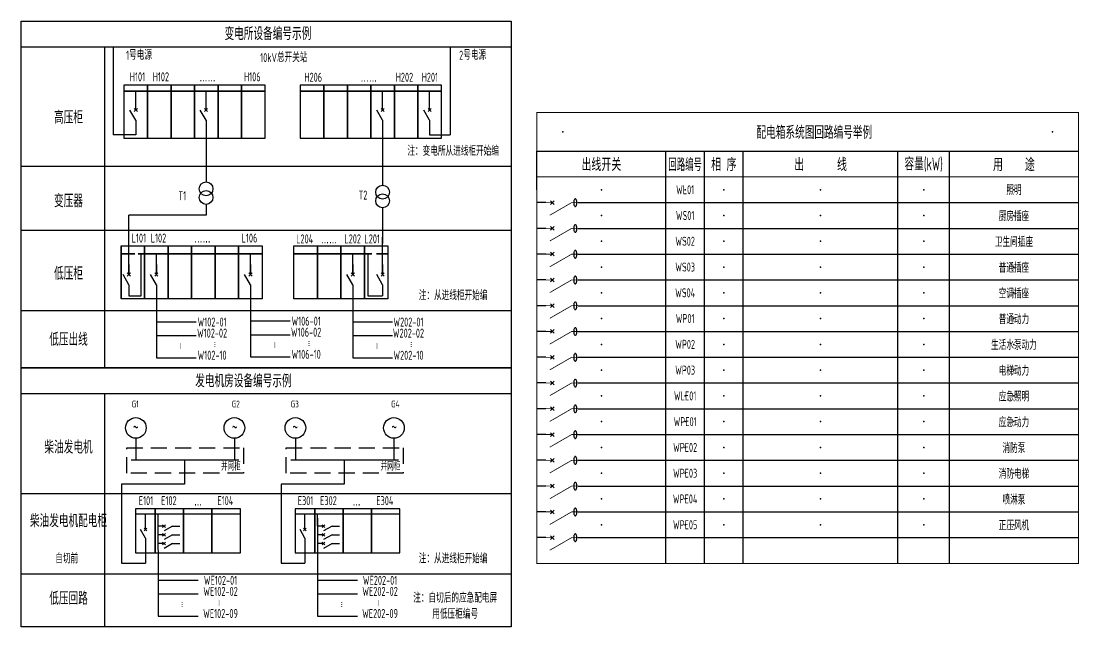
# Model space of a CAD drawing. Header units: millimetres. Extents: x -714894 to -19295, y 3400 to 234118.
# Drawn here: x -607345 to -566327, y 181895 to 205400 of the extents above; entities that cross this region are included whole.
import ezdxf
from ezdxf.enums import TextEntityAlignment as Align

# ---------------------------------------------------------------- set-up
doc = ezdxf.new("R2010")
doc.units = ezdxf.units.MM
doc.header["$LTSCALE"] = 500
doc.linetypes.add('HIDDEN', pattern=[0.375, 0.25, -0.125])
for name, color, linetype in [('0E-SY-L', 7, 'Continuous'), ('E-POWR-DEVC', 3, 'Continuous'), ('E-POWR-EQPM', 3, 'Continuous'), ('E-UNIV-AB', 10, 'Continuous'), ('E-UNIV-DIAG', 2, 'Continuous'), ('E-UNIV-NOTE', 6, 'Continuous'), ('E-UNIV-WIRE', 4, 'Continuous')]:
    doc.layers.add(name, color=color, linetype=linetype)
doc.styles.get("Standard").update_dxf_attribs({"font": '', "width": 0.7})
doc.styles.add('TH-STYLE3', font='tssdeng.shx', dxfattribs={"width": 0.65, "bigfont": 'tssdchn.shx'})
doc.styles.get('Standard').set_extended_font_data('SimSun')

# ---------------------------------------------------------------- blocks, each defined once
blk = doc.blocks.new('E-BQR101')
at = {"color": 3}
for p, q in [((-0.71, -3.21), (0.71, -1.79)), ((-0.71, -1.79), (0.71, -3.21))]:
    blk.add_line(p, q, dxfattribs=at)
at = {"color": 3, "const_width": 0.3}
for points in [[(0, 0), (0, -2.5)], [(0, -10), (-4.91, -1.5)], [(0, -10), (0, -12.5)]]:
    blk.add_lwpolyline(points, dxfattribs=at)
at = {"color": 3}
blk.add_lwpolyline([(-1.52, -11.39, 0.197687), (-1.44, -11.59, 0.098837), (-1.08, -11.83, 0.056196), (-0.64, -11.95, 0.042901), (-0.04, -12.01, 0.042901), (0.56, -11.95, 0.056196), (1.01, -11.83, 0.098837), (1.36, -11.59, 0.197687), (1.44, -11.39, 0.197687), (1.36, -11.19, 0.098837), (1.01, -10.95, 0.056196), (0.56, -10.82, 0.042901), (-0.04, -10.77, 0.042901), (-0.64, -10.82, 0.056196), (-1.08, -10.95, 0.098837), (-1.44, -11.19, 0.197687)], format="xyb", close=True, dxfattribs=at)
at = {"layer": 'E-UNIV-AB', "width": 0.6, "flags": 9}
blk.add_attdef('QR', text='', height=3.99, dxfattribs=at).set_placement((5, -4.95), align=Align.MIDDLE)

msp = doc.modelspace()

# ---------------------------------------------------------------- linework, layer by layer
msp.add_line((-587344.54, 198858.34), (-587344.54, 200358.34))
for p in [(-586344.54, 201108.34), (-576263.31, 201108.34), (-567344.54, 201108.34), (-584844.54, 198858.34), (-581594.54, 198858.34), (-580094.54, 198858.34), (-576344.54, 198858.34), (-572344.54, 198858.34), (-568844.54, 198858.34), (-584844.54, 197858.34), (-581594.54, 197858.34), (-580094.54, 197858.34), (-576344.54, 197858.34), (-572344.54, 197858.34), (-568844.54, 197858.34), (-584844.54, 196858.34), (-581594.54, 196858.34), (-580094.54, 196858.34), (-576344.54, 196858.34), (-572344.54, 196858.34), (-568844.54, 196858.34), (-584844.54, 195858.34), (-581594.54, 195858.34), (-580094.54, 195858.34), (-576344.54, 195858.34), (-572344.54, 195858.34), (-568844.54, 195858.34), (-584844.54, 194858.34), (-581594.54, 194858.34), (-580094.54, 194858.34), (-576344.54, 194858.34), (-572344.54, 194858.34), (-568844.54, 194858.34), (-584844.54, 193858.34), (-581594.54, 193858.34), (-580094.54, 193858.34), (-576344.54, 193858.34), (-572344.54, 193858.34), (-568844.54, 193858.34), (-584844.54, 192858.34), (-581594.54, 192858.34), (-580094.54, 192858.34), (-576344.54, 192858.34), (-572344.54, 192858.34), (-568844.54, 192858.34), (-584844.54, 191858.34), (-581594.54, 191858.34), (-580094.54, 191858.34), (-576344.54, 191858.34), (-572344.54, 191858.34), (-568844.54, 191858.34), (-584844.54, 190858.34), (-581594.54, 190858.34), (-580094.54, 190858.34), (-576344.54, 190858.34), (-572344.54, 190858.34), (-568844.54, 190858.34), (-584844.54, 189858.34), (-581594.54, 189858.34), (-580094.54, 189858.34), (-576344.54, 189858.34), (-572344.54, 189858.34), (-568844.54, 189858.34), (-584844.54, 188858.34), (-581594.54, 188858.34), (-580094.54, 188858.34), (-576344.54, 188858.34), (-572344.54, 188858.34), (-568844.54, 188858.34), (-584844.54, 187858.34), (-581594.54, 187858.34), (-580094.54, 187858.34), (-576344.54, 187858.34), (-572344.54, 187858.34), (-568844.54, 187858.34), (-584844.54, 186858.34), (-581594.54, 186858.34), (-580094.54, 186858.34), (-576344.54, 186858.34), (-572344.54, 186858.34), (-568844.54, 186858.34), (-584844.54, 185858.34), (-581594.54, 185858.34), (-580094.54, 185858.34), (-576344.54, 185858.34), (-572344.54, 185858.34), (-568844.54, 185858.34)]:
    msp.add_point(p)
at = {"layer": '0E-SY-L', "color": 3, "ltscale": 1.5}
for p, q in [((-593326.87, 201552.46), (-593326.87, 199029.27)), ((-593326.87, 198161.16), (-593326.87, 196776.58)), ((-593326.87, 195569.96), (-593326.87, 197012.73)), ((-594486.17, 195569.96), (-594486.17, 196371.77)), ((-593901.68, 196371.77), (-593901.68, 194739.77)), ((-594486.17, 195169.96), (-594486.17, 192337.57)), ((-593326.87, 195169.96), (-593326.87, 194739.77)), ((-593901.68, 194739.77), (-593326.87, 194739.77)), ((-594486.17, 193734.9), (-592938.8, 193734.9)), ((-594486.17, 193195.99), (-592938.8, 193195.99)), ((-594486.17, 192337.57), (-592938.8, 192337.57))]:
    msp.add_line(p, q, dxfattribs=at)
at = {"layer": '0E-SY-L', "ltscale": 1.5}
for p, q in [((-594486.17, 195953.93), (-594486.17, 195569.96)), ((-593326.87, 195953.93), (-593326.87, 195569.96))]:
    msp.add_line(p, q, dxfattribs=at)
at = {"layer": '0E-SY-L'}
for p, q in [((-602896.19, 189215.46), (-602896.19, 188369.6)), ((-599075.2, 189215.46), (-599075.2, 188369.6)), ((-596709.79, 189215.46), (-596709.79, 188369.6)), ((-592888.8, 189215.46), (-592888.8, 188369.6))]:
    msp.add_line(p, q, dxfattribs=at)
at = {"layer": '0E-SY-L', "color": 3, "ltscale": 1.5, "const_width": 64}
for points in [[(-596765.84, 196371.77), (-593741.14, 196371.77)], [(-593574.3, 196371.77), (-593118.36, 196371.77)]]:
    msp.add_lwpolyline(points, dxfattribs=at)
at = {"layer": 'E-POWR-EQPM'}
for p, q in [((-603770.44, 204400), (-603770.44, 200984.4)), ((-590712.82, 204400), (-590712.82, 200984.4)), ((-602900.88, 201952.46), (-602900.88, 202682.19)), ((-600174.79, 201952.46), (-600174.79, 202682.19)), ((-593326.87, 201952.46), (-593326.87, 202682.19)), ((-591503.13, 201952.46), (-591503.13, 202682.19)), ((-602900.88, 201552.46), (-602900.88, 200984.4)), ((-591503.13, 201552.46), (-591503.13, 200984.4)), ((-602900.88, 200984.4), (-603770.44, 200984.4)), ((-591503.13, 200984.4), (-590712.82, 200984.4)), ((-600174.79, 198291.14), (-600174.79, 197871.8)), ((-600174.79, 197871.8), (-603166.4, 197871.8)), ((-602693.86, 194739.77), (-602693.86, 196371.77)), ((-603166.4, 194739.77), (-602693.86, 194739.77)), ((-602032.64, 183707.29), (-600485.27, 183707.29)), ((-595846.24, 183707.29), (-594298.87, 183707.29)), ((-602032.64, 183174.16), (-600485.27, 183174.16)), ((-595846.24, 183174.16), (-594298.87, 183174.16)), ((-602032.64, 182315.73), (-600485.27, 182315.73)), ((-595846.24, 182315.73), (-594298.87, 182315.73))]:
    msp.add_line(p, q, dxfattribs=at)
at = {"layer": 'E-POWR-EQPM', "linetype": 'Continuous'}
for p, q in [((-602900.88, 201552.46), (-603125.31, 201951.33)), ((-602838.38, 202015), (-602963.39, 201889.91)), ((-602963.39, 202015), (-602838.38, 201889.91)), ((-600174.79, 201552.46), (-600399.22, 201951.33)), ((-600112.28, 202015), (-600237.29, 201889.91)), ((-600237.29, 202015), (-600112.28, 201889.91)), ((-593326.87, 201552.46), (-593551.3, 201951.33)), ((-593264.37, 202015), (-593389.38, 201889.91)), ((-593389.38, 202015), (-593264.37, 201889.91)), ((-591503.13, 201552.46), (-591727.56, 201951.33)), ((-591440.62, 202015), (-591565.64, 201889.91)), ((-591565.64, 202015), (-591440.62, 201889.91)), ((-603166.4, 195169.96), (-603390.83, 195568.83)), ((-603103.89, 195632.51), (-603228.9, 195507.42)), ((-603228.9, 195632.51), (-603103.89, 195507.42)), ((-602101.19, 195169.96), (-602325.62, 195568.83)), ((-602038.68, 195632.51), (-602163.7, 195507.42)), ((-602163.7, 195632.51), (-602038.68, 195507.42)), ((-598453.71, 195169.96), (-598678.14, 195568.83)), ((-598391.2, 195632.51), (-598516.22, 195507.42)), ((-598516.22, 195632.51), (-598391.2, 195507.42)), ((-594486.17, 195169.96), (-594710.6, 195568.83)), ((-594423.66, 195632.51), (-594548.67, 195507.42)), ((-594548.67, 195632.51), (-594423.66, 195507.42)), ((-593326.87, 195169.96), (-593551.3, 195568.83)), ((-593264.37, 195632.51), (-593389.38, 195507.42)), ((-593389.38, 195632.51), (-593264.37, 195507.42))]:
    msp.add_line(p, q, dxfattribs=at)
at = {"layer": 'E-POWR-EQPM', "ltscale": 1.5}
for p, q in [((-600174.79, 201552.46), (-600174.79, 199159.25)), ((-603166.4, 195569.96), (-603166.4, 197871.8)), ((-602101.19, 195569.96), (-602101.19, 196371.77)), ((-598453.71, 195569.96), (-598453.71, 196371.77)), ((-603166.4, 195953.93), (-603166.4, 195569.96)), ((-602101.19, 195953.93), (-602101.19, 195569.96)), ((-598453.71, 195953.93), (-598453.71, 195569.96)), ((-603166.4, 195169.96), (-603166.4, 194739.77)), ((-602101.19, 195169.96), (-602101.19, 192339.31)), ((-598453.71, 195169.96), (-598453.71, 192374.26)), ((-602101.19, 193736.63), (-600553.82, 193736.63)), ((-598453.71, 193771.59), (-596906.34, 193771.59)), ((-602101.19, 193197.73), (-600553.82, 193197.73)), ((-598453.71, 193232.68), (-596906.34, 193232.68)), ((-598453.71, 192374.26), (-596906.34, 192374.26)), ((-602101.19, 192339.31), (-600553.82, 192339.31)), ((-601004.64, 188369.6), (-601004.64, 187431.87)), ((-594818.24, 188369.6), (-594818.24, 187431.87)), ((-601004.64, 187431.87), (-603448.74, 187431.87)), ((-603448.74, 187431.87), (-603448.74, 184367.86)), ((-594818.24, 187431.87), (-597262.34, 187431.87)), ((-597262.34, 187431.87), (-597262.34, 184367.86)), ((-602526.24, 185670.17), (-602526.24, 186278.29)), ((-602032.17, 185811.5), (-602032.17, 186278.29)), ((-596339.84, 185670.17), (-596339.84, 186278.29)), ((-595845.76, 185811.5), (-595845.76, 186278.29)), ((-601856.82, 185860.34), (-601752.58, 185756.16)), ((-601856.82, 185756.16), (-601752.58, 185860.34)), ((-595670.42, 185860.34), (-595566.18, 185756.16)), ((-595670.42, 185756.16), (-595566.18, 185860.34)), ((-602526.24, 185336.84), (-602713.26, 185669.23)), ((-602474.15, 185722.29), (-602578.33, 185618.05)), ((-602578.33, 185722.29), (-602474.15, 185618.05)), ((-601804.7, 185808.25), (-602030.21, 185808.25)), ((-601804.7, 185468.06), (-602030.21, 185468.06)), ((-601856.82, 185520.15), (-601752.58, 185415.97)), ((-601856.82, 185415.97), (-601752.58, 185520.15)), ((-601471.36, 185808.25), (-601803.76, 185621.22)), ((-601471.36, 185468.06), (-601803.76, 185281.04)), ((-601471.36, 185808.25), (-601186.16, 185808.25)), ((-601471.36, 185468.06), (-601186.16, 185468.06)), ((-596339.84, 185336.84), (-596526.86, 185669.23)), ((-596287.75, 185722.29), (-596391.93, 185618.05)), ((-596391.93, 185722.29), (-596287.75, 185618.05)), ((-595618.3, 185808.25), (-595843.81, 185808.25)), ((-595618.3, 185468.06), (-595843.81, 185468.06)), ((-595670.42, 185520.15), (-595566.18, 185415.97)), ((-595670.42, 185415.97), (-595566.18, 185520.15)), ((-595284.96, 185808.25), (-595617.35, 185621.22)), ((-595284.96, 185468.06), (-595617.35, 185281.04)), ((-595284.96, 185808.25), (-594999.76, 185808.25)), ((-595284.96, 185468.06), (-594999.76, 185468.06)), ((-602526.24, 185336.84), (-602526.24, 184367.86)), ((-601804.7, 185127.87), (-602030.21, 185127.87)), ((-601804.7, 185127.87), (-602030.21, 185127.87)), ((-601856.82, 185179.96), (-601752.58, 185075.79)), ((-601856.82, 185075.79), (-601752.58, 185179.96)), ((-601856.82, 185179.96), (-601752.58, 185075.79)), ((-601856.82, 185075.79), (-601752.58, 185179.96)), ((-601471.36, 185127.87), (-601803.76, 184940.85)), ((-601471.36, 185127.87), (-601803.76, 184940.85)), ((-601471.36, 185127.87), (-601186.16, 185127.87)), ((-601471.36, 185127.87), (-601186.16, 185127.87)), ((-596339.84, 185336.84), (-596339.84, 184367.86)), ((-595618.3, 185127.87), (-595843.81, 185127.87)), ((-595618.3, 185127.87), (-595843.81, 185127.87)), ((-595670.42, 185179.96), (-595566.18, 185075.79)), ((-595670.42, 185075.79), (-595566.18, 185179.96)), ((-595670.42, 185179.96), (-595566.18, 185075.79)), ((-595670.42, 185075.79), (-595566.18, 185179.96)), ((-595284.96, 185127.87), (-595617.35, 184940.85)), ((-595284.96, 185127.87), (-595617.35, 184940.85)), ((-595284.96, 185127.87), (-594999.76, 185127.87)), ((-595284.96, 185127.87), (-594999.76, 185127.87)), ((-602032.17, 184873.85), (-602032.64, 182315.73)), ((-595845.76, 184873.85), (-595846.24, 182315.73)), ((-603448.74, 184367.86), (-602526.24, 184367.86)), ((-597262.34, 184367.86), (-596339.84, 184367.86))]:
    msp.add_line(p, q, dxfattribs=at)
at = {"layer": 'E-POWR-EQPM', "const_width": 64}
for points in [[(-597885.59, 202684.54), (-603356.82, 202684.54)], [(-591047.2, 202684.54), (-596518.42, 202684.54)]]:
    msp.add_lwpolyline(points, dxfattribs=at)
at = {"layer": 'E-POWR-EQPM'}
for points in [[(-602444.95, 202916.18), (-603356.82, 202916.18), (-603356.82, 200863.53), (-602444.95, 200863.53)], [(-601533.08, 202916.18), (-602444.95, 202916.18), (-602444.95, 200863.53), (-601533.08, 200863.53)], [(-600621.21, 202916.18), (-601533.08, 202916.18), (-601533.08, 200863.53), (-600621.21, 200863.53)], [(-599709.34, 202916.18), (-600621.21, 202916.18), (-600621.21, 200863.53), (-599709.34, 200863.53)], [(-598797.47, 202916.18), (-599709.34, 202916.18), (-599709.34, 200863.53), (-598797.47, 200863.53)], [(-597885.59, 202916.18), (-598797.47, 202916.18), (-598797.47, 200863.53), (-597885.59, 200863.53)], [(-595606.55, 202916.18), (-596518.42, 202916.18), (-596518.42, 200863.53), (-595606.55, 200863.53)], [(-594694.68, 202916.18), (-595606.55, 202916.18), (-595606.55, 200863.53), (-594694.68, 200863.53)], [(-593782.81, 202916.18), (-594694.68, 202916.18), (-594694.68, 200863.53), (-593782.81, 200863.53)], [(-592870.94, 202916.18), (-593782.81, 202916.18), (-593782.81, 200863.53), (-592870.94, 200863.53)], [(-591959.07, 202916.18), (-592870.94, 202916.18), (-592870.94, 200863.53), (-591959.07, 200863.53)], [(-591047.2, 202916.18), (-591959.07, 202916.18), (-591959.07, 200863.53), (-591047.2, 200863.53)], [(-603469, 196677.05), (-602557.13, 196677.05), (-602557.13, 194624.4), (-603469, 194624.4)], [(-602557.13, 196677.05), (-601645.26, 196677.05), (-601645.26, 194624.4), (-602557.13, 194624.4)], [(-601645.26, 196677.05), (-600733.39, 196677.05), (-600733.39, 194624.4), (-601645.26, 194624.4)], [(-600733.39, 196677.05), (-599821.51, 196677.05), (-599821.51, 194624.4), (-600733.39, 194624.4)], [(-599821.51, 196677.05), (-598909.64, 196677.05), (-598909.64, 194624.4), (-599821.51, 194624.4)], [(-598909.64, 196677.05), (-597997.77, 196677.05), (-597997.77, 194624.4), (-598909.64, 194624.4)], [(-596765.84, 196677.05), (-595853.97, 196677.05), (-595853.97, 194624.4), (-596765.84, 194624.4)], [(-595853.97, 196677.05), (-594942.1, 196677.05), (-594942.1, 194624.4), (-595853.97, 194624.4)], [(-594942.1, 196677.05), (-594030.23, 196677.05), (-594030.23, 194624.4), (-594942.1, 194624.4)], [(-594030.23, 196677.05), (-593118.36, 196677.05), (-593118.36, 194624.4), (-594030.23, 194624.4)]]:
    msp.add_lwpolyline(points, close=True, dxfattribs=at)
msp.add_lwpolyline([(-603469, 196677.05), (-603469, 194624.4)], dxfattribs=at)
at = {"layer": 'E-POWR-EQPM', "ltscale": 1.5}
for points, const_width in [([(-603469, 196371.77), (-602930.48, 196371.77)], 64), ([(-602810.4, 196371.77), (-597997.77, 196371.77)], 64), ([(-603080.54, 188369.6), (-598890.85, 188369.6)], 53.33), ([(-596894.14, 188369.6), (-592704.45, 188369.6)], 53.33), ([(-598844.19, 186280.24), (-602906.19, 186280.24)], 53.33), ([(-592657.79, 186280.24), (-596719.78, 186280.24)], 53.33), ([(-602032.17, 184873.85), (-602032.17, 186115.56)], 53.33), ([(-595845.76, 184873.85), (-595845.76, 186115.56)], 53.33)]:
    msp.add_lwpolyline(points, dxfattribs=dict(at, const_width=const_width))
at = {"layer": 'E-POWR-EQPM', "linetype": 'HIDDEN', "ltscale": 5}
for points in [[(-603252.18, 187859.17), (-603252.18, 188839.98), (-598719.21, 188839.98), (-598719.21, 187859.17)], [(-597065.78, 187859.17), (-597065.78, 188839.98), (-592532.81, 188839.98), (-592532.81, 187859.17)]]:
    msp.add_lwpolyline(points, close=True, dxfattribs=at)
at = {"layer": 'E-POWR-EQPM', "ltscale": 1.5}
for points in [[(-602146.29, 186473.27), (-602906.19, 186473.27), (-602906.19, 184762.73), (-602146.29, 184762.73)], [(-601045.59, 186473.27), (-602146.29, 186473.27), (-602146.29, 184762.73), (-601045.59, 184762.73)], [(-599944.89, 186473.27), (-601045.59, 186473.27), (-601045.59, 184762.73), (-599944.89, 184762.73)], [(-598844.19, 186473.27), (-599944.89, 186473.27), (-599944.89, 184762.73), (-598844.19, 184762.73)], [(-595959.89, 186473.27), (-596719.78, 186473.27), (-596719.78, 184762.73), (-595959.89, 184762.73)], [(-594859.19, 186473.27), (-595959.89, 186473.27), (-595959.89, 184762.73), (-594859.19, 184762.73)], [(-593758.49, 186473.27), (-594859.19, 186473.27), (-594859.19, 184762.73), (-593758.49, 184762.73)], [(-592657.79, 186473.27), (-593758.49, 186473.27), (-593758.49, 184762.73), (-592657.79, 184762.73)]]:
    msp.add_lwpolyline(points, close=True, dxfattribs=at)
at = {"layer": 'E-POWR-EQPM'}
for centre, radius in [((-600174.79, 198892.59), 266.67), ((-593326.87, 198762.61), 266.67), ((-600174.79, 198557.8), 266.67), ((-593326.87, 198427.83), 266.67), ((-602896.19, 189615.46), 400), ((-599075.2, 189615.46), 400), ((-596709.79, 189615.46), 400), ((-592888.8, 189615.46), 400)]:
    msp.add_circle(centre, radius, dxfattribs=at)
at = {"layer": 'E-UNIV-DIAG'}
for p, q in [((-607344.54, 204400), (-588344.54, 204400)), ((-604113.67, 204400), (-604113.67, 191944.96)), ((-587344.54, 200358.34), (-566344.54, 200358.34)), ((-582344.54, 199358.34), (-582344.54, 200358.34)), ((-580844.54, 199358.34), (-580844.54, 200358.34)), ((-579344.54, 199358.34), (-579344.54, 200358.34)), ((-573344.54, 199358.34), (-573344.54, 200358.34)), ((-571344.54, 199358.34), (-571344.54, 200358.34)), ((-607344.54, 199771), (-588344.54, 199771)), ((-582344.54, 198358.34), (-582344.54, 199358.34)), ((-580844.54, 198358.34), (-580844.54, 199358.34)), ((-579344.54, 198358.34), (-579344.54, 199358.34)), ((-573344.54, 198358.34), (-573344.54, 199358.34)), ((-571344.54, 198358.34), (-571344.54, 199358.34)), ((-585744.54, 198358.34), (-566344.54, 198358.34)), ((-582344.54, 197358.34), (-582344.54, 198358.34)), ((-580844.54, 197358.34), (-580844.54, 198358.34)), ((-579344.54, 197358.34), (-579344.54, 198358.34)), ((-573344.54, 197358.34), (-573344.54, 198358.34)), ((-571344.54, 197358.34), (-571344.54, 198358.34)), ((-585744.54, 197358.34), (-566344.54, 197358.34)), ((-582344.54, 196358.34), (-582344.54, 197358.34)), ((-580844.54, 196358.34), (-580844.54, 197358.34)), ((-579344.54, 196358.34), (-579344.54, 197358.34)), ((-573344.54, 196358.34), (-573344.54, 197358.34)), ((-571344.54, 196358.34), (-571344.54, 197358.34)), ((-607344.54, 197283.63), (-588344.54, 197283.63)), ((-585744.54, 196358.34), (-566344.54, 196358.34)), ((-582344.54, 195358.34), (-582344.54, 196358.34)), ((-580844.54, 195358.34), (-580844.54, 196358.34)), ((-579344.54, 195358.34), (-579344.54, 196358.34)), ((-573344.54, 195358.34), (-573344.54, 196358.34)), ((-571344.54, 195358.34), (-571344.54, 196358.34)), ((-585744.54, 195358.34), (-566344.54, 195358.34)), ((-582344.54, 194358.34), (-582344.54, 195358.34)), ((-580844.54, 194358.34), (-580844.54, 195358.34)), ((-579344.54, 194358.34), (-579344.54, 195358.34)), ((-573344.54, 194358.34), (-573344.54, 195358.34)), ((-571344.54, 194358.34), (-571344.54, 195358.34)), ((-607344.54, 194168.78), (-588344.54, 194168.78)), ((-585744.54, 194358.34), (-566344.54, 194358.34)), ((-582344.54, 193358.34), (-582344.54, 194358.34)), ((-580844.54, 193358.34), (-580844.54, 194358.34)), ((-579344.54, 193358.34), (-579344.54, 194358.34)), ((-573344.54, 193358.34), (-573344.54, 194358.34)), ((-571344.54, 193358.34), (-571344.54, 194358.34)), ((-585744.54, 193358.34), (-566344.54, 193358.34)), ((-582344.54, 192358.34), (-582344.54, 193358.34)), ((-580844.54, 192358.34), (-580844.54, 193358.34)), ((-579344.54, 192358.34), (-579344.54, 193358.34)), ((-573344.54, 192358.34), (-573344.54, 193358.34)), ((-571344.54, 192358.34), (-571344.54, 193358.34)), ((-585744.54, 192358.34), (-566344.54, 192358.34)), ((-582344.54, 191358.34), (-582344.54, 192358.34)), ((-580844.54, 191358.34), (-580844.54, 192358.34)), ((-579344.54, 191358.34), (-579344.54, 192358.34)), ((-573344.54, 191358.34), (-573344.54, 192358.34)), ((-571344.54, 191358.34), (-571344.54, 192358.34)), ((-585744.54, 191358.34), (-566344.54, 191358.34)), ((-582344.54, 190358.34), (-582344.54, 191358.34)), ((-580844.54, 190358.34), (-580844.54, 191358.34)), ((-579344.54, 190358.34), (-579344.54, 191358.34)), ((-573344.54, 190358.34), (-573344.54, 191358.34)), ((-571344.54, 190358.34), (-571344.54, 191358.34)), ((-607344.54, 190944.96), (-588344.54, 190944.96)), ((-604113.67, 190944.96), (-604113.67, 181895.26)), ((-585744.54, 190358.34), (-566344.54, 190358.34)), ((-582344.54, 189358.34), (-582344.54, 190358.34)), ((-580844.54, 189358.34), (-580844.54, 190358.34)), ((-579344.54, 189358.34), (-579344.54, 190358.34)), ((-573344.54, 189358.34), (-573344.54, 190358.34)), ((-571344.54, 189358.34), (-571344.54, 190358.34)), ((-585744.54, 189358.34), (-566344.54, 189358.34)), ((-582344.54, 188358.34), (-582344.54, 189358.34)), ((-580844.54, 188358.34), (-580844.54, 189358.34)), ((-579344.54, 188358.34), (-579344.54, 189358.34)), ((-573344.54, 188358.34), (-573344.54, 189358.34)), ((-571344.54, 188358.34), (-571344.54, 189358.34)), ((-585744.54, 188358.34), (-566344.54, 188358.34)), ((-582344.54, 187358.34), (-582344.54, 188358.34)), ((-580844.54, 187358.34), (-580844.54, 188358.34)), ((-579344.54, 187358.34), (-579344.54, 188358.34)), ((-573344.54, 187358.34), (-573344.54, 188358.34)), ((-571344.54, 187358.34), (-571344.54, 188358.34)), ((-607344.54, 187068.76), (-588344.54, 187068.76)), ((-585744.54, 187358.34), (-566344.54, 187358.34)), ((-582344.54, 186358.34), (-582344.54, 187358.34)), ((-580844.54, 186358.34), (-580844.54, 187358.34)), ((-579344.54, 186358.34), (-579344.54, 187358.34)), ((-573344.54, 186358.34), (-573344.54, 187358.34)), ((-571344.54, 186358.34), (-571344.54, 187358.34)), ((-585744.54, 186358.34), (-566344.54, 186358.34)), ((-582344.54, 185358.34), (-582344.54, 186358.34)), ((-580844.54, 185358.34), (-580844.54, 186358.34)), ((-579344.54, 185358.34), (-579344.54, 186358.34)), ((-573344.54, 185358.34), (-573344.54, 186358.34)), ((-571344.54, 185358.34), (-571344.54, 186358.34)), ((-585744.54, 185358.34), (-566344.54, 185358.34)), ((-582344.54, 184358.34), (-582344.54, 185358.34)), ((-580844.54, 184358.34), (-580844.54, 185358.34)), ((-579344.54, 184358.34), (-579344.54, 185358.34)), ((-573344.54, 184358.34), (-573344.54, 185358.34)), ((-571344.54, 184358.34), (-571344.54, 185358.34)), ((-607344.54, 183954.92), (-588344.54, 183954.92))]:
    msp.add_line(p, q, dxfattribs=at)
for points in [[(-607344.54, 205400), (-588344.54, 205400), (-588344.54, 191944.96), (-607344.54, 191944.96)], [(-607344.54, 191944.96), (-588344.54, 191944.96), (-588344.54, 181895.26), (-607344.54, 181895.26)]]:
    msp.add_lwpolyline(points, close=True, dxfattribs=at)
at = {"layer": 'E-UNIV-DIAG', "const_width": 35}
for points in [[(-587344.54, 199358.34), (-587344.54, 201858.34), (-566344.54, 201858.34), (-566344.54, 199358.34)], [(-566344.54, 199358.34), (-587344.54, 199358.34)], [(-587344.54, 199358.34), (-587344.54, 198358.34)], [(-566344.54, 198358.34), (-566344.54, 199358.34)], [(-587344.54, 198358.34), (-587344.54, 197358.34)], [(-566344.54, 197358.34), (-566344.54, 198358.34)], [(-587344.54, 197358.34), (-587344.54, 196358.34)], [(-566344.54, 196358.34), (-566344.54, 197358.34)], [(-587344.54, 196358.34), (-587344.54, 195358.34)], [(-566344.54, 195358.34), (-566344.54, 196358.34)], [(-587344.54, 195358.34), (-587344.54, 194358.34)], [(-566344.54, 194358.34), (-566344.54, 195358.34)], [(-587344.54, 194358.34), (-587344.54, 193358.34)], [(-566344.54, 193358.34), (-566344.54, 194358.34)], [(-587344.54, 193358.34), (-587344.54, 192358.34)], [(-566344.54, 192358.34), (-566344.54, 193358.34)], [(-587344.54, 192358.34), (-587344.54, 191358.34)], [(-566344.54, 191358.34), (-566344.54, 192358.34)], [(-587344.54, 191358.34), (-587344.54, 190358.34)], [(-566344.54, 190358.34), (-566344.54, 191358.34)], [(-587344.54, 190358.34), (-587344.54, 189358.34)], [(-566344.54, 189358.34), (-566344.54, 190358.34)], [(-587344.54, 189358.34), (-587344.54, 188358.34)], [(-566344.54, 188358.34), (-566344.54, 189358.34)], [(-587344.54, 188358.34), (-587344.54, 187358.34)], [(-566344.54, 187358.34), (-566344.54, 188358.34)], [(-587344.54, 187358.34), (-587344.54, 186358.34)], [(-566344.54, 186358.34), (-566344.54, 187358.34)], [(-587344.54, 186358.34), (-587344.54, 185358.34)], [(-566344.54, 185358.34), (-566344.54, 186358.34)], [(-587344.54, 185358.34), (-587344.54, 184358.34), (-566344.54, 184358.34), (-566344.54, 185358.34)]]:
    msp.add_lwpolyline(points, dxfattribs=at)
at = {"layer": 'E-UNIV-WIRE'}
for p, q in [((-586994.54, 198358.34), (-587344.54, 198358.34)), ((-586994.54, 197358.34), (-587344.54, 197358.34)), ((-586994.54, 196358.34), (-587344.54, 196358.34)), ((-586994.54, 195358.34), (-587344.54, 195358.34)), ((-586994.54, 194358.34), (-587344.54, 194358.34)), ((-586994.54, 193358.34), (-587344.54, 193358.34)), ((-586994.54, 192358.34), (-587344.54, 192358.34)), ((-586994.54, 191358.34), (-587344.54, 191358.34)), ((-586994.54, 190358.34), (-587344.54, 190358.34)), ((-586994.54, 189358.34), (-587344.54, 189358.34)), ((-586994.54, 188358.34), (-587344.54, 188358.34)), ((-586994.54, 187358.34), (-587344.54, 187358.34)), ((-586994.54, 186358.34), (-587344.54, 186358.34)), ((-586994.54, 185358.34), (-587344.54, 185358.34))]:
    msp.add_line(p, q, dxfattribs=at)

# ---------------------------------------------------------------- block references
at = {"layer": 'E-POWR-DEVC', "xscale": 100, "yscale": 100, "zscale": 100, "rotation": 90}
for p in [(-586994.54, 198358.34), (-586994.54, 197358.34), (-586994.54, 196358.34), (-586994.54, 195358.34), (-586994.54, 194358.34), (-586994.54, 193358.34), (-586994.54, 192358.34), (-586994.54, 191358.34), (-586994.54, 190358.34), (-586994.54, 189358.34), (-586994.54, 188358.34), (-586994.54, 187358.34), (-586994.54, 186358.34), (-586994.54, 185358.34)]:
    msp.add_blockref('E-BQR101', p, dxfattribs=at)

# ---------------------------------------------------------------- texts
at = {"layer": '0E-SY-L', "color": 3, "ltscale": 1.5, "style": 'TH-STYLE3', "width": 0.65}
msp.add_text('…', height=266.67, rotation=90, dxfattribs=at).set_placement((-593525.16, 192792.24), align=Align.CENTER)
at = {"layer": 'E-POWR-EQPM', "style": 'TH-STYLE3', "width": 0.65}
for p in [(-601148.41, 192793.98), (-597492.7, 192828.93), (-601079.86, 182770.41), (-594893.46, 182770.41)]:
    msp.add_text('…', height=266.67, rotation=90, dxfattribs=at).set_placement(p, align=Align.CENTER)
at = {"layer": 'E-POWR-EQPM', "linetype": 'HIDDEN', "ltscale": 1.5, "style": 'TH-STYLE3', "width": 0.65}
for p in [(-602901.43, 189368.28), (-599064.09, 189368.28), (-596715.03, 189368.28), (-592877.69, 189368.28)]:
    msp.add_text('~', height=533.33, dxfattribs=at).set_placement(p, align=Align.CENTER)
at = {"layer": 'E-UNIV-NOTE', "style": 'TH-STYLE3'}
for s, height, width, p in [('变电所设备编号示例', 500, 0.65, (-597774.66, 204941.88)), ('高压柜', 500, 0.65, (-605508.01, 201694.14)), ('配电箱系统图回路编号举例', 500, 0.65, (-576584.85, 201108.34)), ('出线开关', 500, 0.7, (-584844.54, 199858.34)), ('回路编号', 500, 0.5, (-581594.54, 199858.34)), ('相 序', 500, 0.7, (-580094.54, 199858.34)), ('出      线', 500, 0.7, (-576344.54, 199858.34)), ('容量(kW)', 500, 0.6, (-572344.54, 199858.34)), ('用    途', 500, 0.7, (-568844.54, 199858.34)), ('WL01', 350, 0.65, (-581594.54, 198858.34)), ('照明', 350, 0.65, (-568844.54, 198858.34)), ('变压器', 500, 0.65, (-605508.01, 198455.67)), ('WS01', 350, 0.65, (-581594.54, 197858.34)), ('厨房插座', 350, 0.65, (-568844.54, 197858.34)), ('WS02', 350, 0.65, (-581594.54, 196858.34)), ('卫生间插座', 350, 0.65, (-568844.54, 196858.34)), ('低压柜', 500, 0.65, (-605508.01, 195635.66)), ('WS03', 350, 0.65, (-581594.54, 195858.34)), ('普通插座', 350, 0.65, (-568844.54, 195858.34)), ('WS04', 350, 0.65, (-581594.54, 194858.34)), ('空调插座', 350, 0.65, (-568844.54, 194858.34)), ('WP01', 350, 0.65, (-581594.54, 193858.34)), ('普通动力', 350, 0.65, (-568844.54, 193858.34)), ('低压出线', 500, 0.65, (-605508.01, 193076.23)), ('WP02', 350, 0.65, (-581594.54, 192858.34)), ('生活水泵动力', 350, 0.65, (-568844.54, 192858.34)), ('WP03', 350, 0.65, (-581594.54, 191858.34)), ('电梯动力', 350, 0.65, (-568844.54, 191858.34)), ('发电机房设备编号示例', 500, 0.65, (-598725.8, 191466.8)), ('WLE01', 350, 0.65, (-581594.54, 190858.34)), ('应急照明', 350, 0.65, (-568844.54, 190858.34)), ('WPE01', 350, 0.65, (-581594.54, 189858.34)), ('应急动力', 350, 0.65, (-568844.54, 189858.34)), ('柴油发电机', 500, 0.65, (-605508.01, 188894.49)), ('WPE02', 350, 0.65, (-581594.54, 188858.34)), ('消防泵', 350, 0.65, (-568844.54, 188858.34)), ('WPE03', 350, 0.65, (-581594.54, 187858.34)), ('消防电梯', 350, 0.65, (-568844.54, 187858.34)), ('喷淋泵', 350, 0.65, (-568844.54, 186858.34)), ('WPE04', 350, 0.65, (-581594.54, 186858.34)), ('柴油发电机配电柜', 500, 0.65, (-605508.01, 186037.46)), ('WPE05', 350, 0.65, (-581594.54, 185858.34)), ('正压风机', 350, 0.65, (-568844.54, 185858.34)), ('低压回路', 500, 0.65, (-605508.01, 183026.53))]:
    msp.add_text(s, height=height, dxfattribs=dict(at, width=width)).set_placement(p, align=Align.MIDDLE)
at = {"layer": 'E-UNIV-NOTE', "style": 'TH-STYLE3', "width": 0.65}
for s, p in [('1号电源', (-602773.33, 203902.31)), ('2号电源', (-589834.86, 203902.31)), ('10kV总开关站', (-597158.26, 203810.21)), ('H101', (-602834.34, 203064.44)), ('H102', (-601926.66, 203064.44)), ('……', (-600117.27, 203064.44)), ('H106', (-598379.8, 203064.44)), ('H206', (-596017.88, 203047.66)), ('……', (-593863.09, 203047.66)), ('H202', (-592481.14, 203047.66)), ('H201', (-591495.58, 203047.66)), ('注：变电所从进线柜开始编', (-590592.12, 200177.84)), ('T1', (-601097.11, 198449.07)), ('T2', (-594086.86, 198476.08)), ('L101', (-602780.68, 196807.61)), ('L102', (-602019.38, 196807.61)), ('L106', (-598490.12, 196807.61)), ('L204', (-596349.25, 196776.1)), ('L202', (-594487.67, 196776.1)), ('L201', (-593731.01, 196776.1)), ('……', (-600314.01, 196807.61)), ('……', (-595405.68, 196776.1)), ('注：从进线柜开始编', (-590592.12, 194575.62)), ('W102-01', (-599940.09, 193549.48)), ('W106-01', (-596292.6, 193584.43)), ('W202-01', (-592325.06, 193547.75)), ('W102-02', (-599940.09, 193120.27)), ('W106-02', (-596292.6, 193155.22)), ('W202-02', (-592325.06, 193118.53)), ('W102-10', (-599940.09, 192261.85)), ('W106-10', (-596292.6, 192296.8)), ('W202-10', (-592325.06, 192260.11)), ('E101', (-602503.53, 186617.57)), ('E102', (-601615.03, 186617.57)), ('…', (-600482.1, 186604.42)), ('E104', (-599427.14, 186617.57)), ('E301', (-596317.13, 186617.57)), ('E302', (-595428.63, 186617.57)), ('…', (-594335.75, 186604.42)), ('E304', (-593240.73, 186617.57)), ('自切前', (-605576.31, 184361.76)), ('注：从进线柜开始编', (-590592.12, 184361.76)), ('WE102-01', (-599612.42, 183525.91)), ('WE202-01', (-593426.02, 183525.91)), ('WE102-02', (-599612.42, 183096.7)), ('WE202-02', (-593426.02, 183096.7)), ('注：自切后的应急配电屏', (-590512.92, 182836.74)), ('WE102-09', (-599612.42, 182238.27)), ('WE202-09', (-593426.02, 182238.27)), ('用低压柜编号', (-590512.92, 182209.83))]:
    msp.add_text(s, height=350, dxfattribs=at).set_placement(p, align=Align.CENTER)
for p in [(-599815.72, 192849.45), (-596160.01, 192884.4), (-592192.47, 192847.71), (-599649.03, 182818.13), (-593462.62, 182818.13)]:
    msp.add_text('…', height=266.67, rotation=90, dxfattribs=at).set_placement(p, align=Align.CENTER)
at = {"layer": 'E-UNIV-NOTE', "linetype": 'Continuous', "style": 'TH-STYLE3', "width": 0.65}
for s, height, p in [('G1', 266.667, (-602918.96, 190407.95)), ('G2', 266.667, (-599019.67, 190407.95)), ('G3', 266.667, (-596732.55, 190407.95)), ('G4', 266.667, (-592833.26, 190407.95)), ('并网柜', 300, (-599208.12, 187964.85)), ('并网柜', 300, (-593021.72, 187964.85))]:
    msp.add_text(s, height=height, dxfattribs=at).set_placement(p, align=Align.CENTER)

doc.saveas('drawing.dxf')
